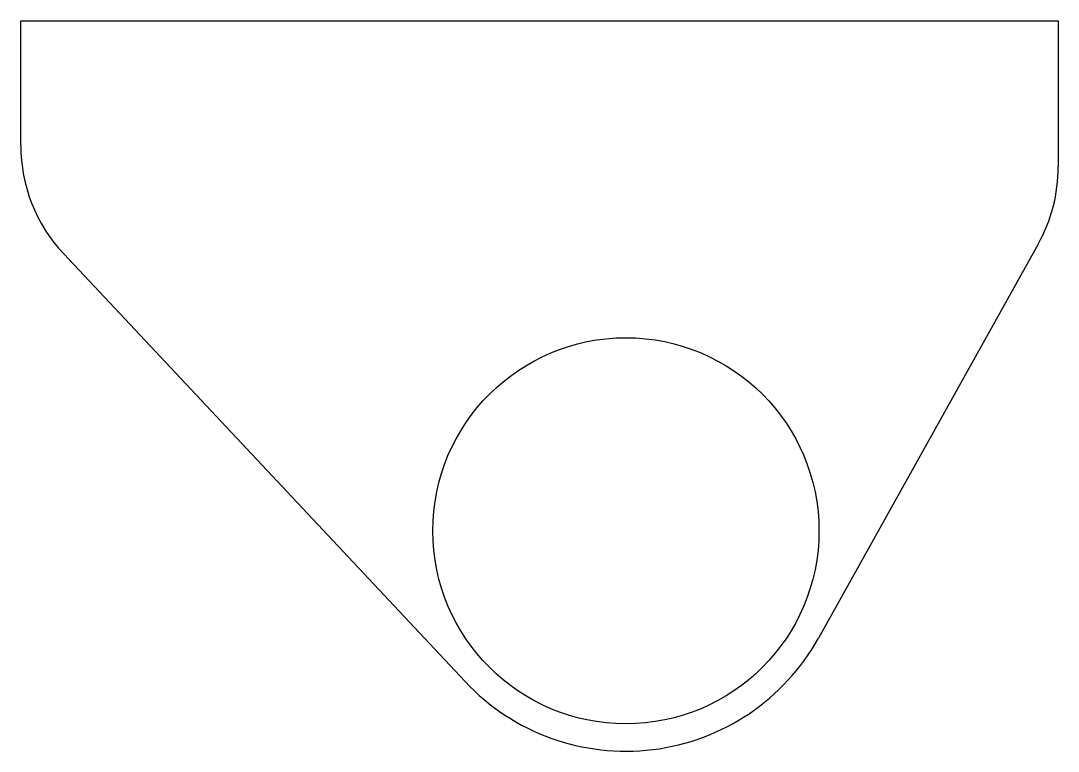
# Model space of a CAD drawing. Extents: x 6553 to 6913, y -1915 to -1661.
import ezdxf

# ---------------------------------------------------------------- set-up
doc = ezdxf.new("R2010")
doc.units = 0
doc.layers.get('0').update_dxf_attribs({"linetype": 'CONTINUOUS'})

msp = doc.modelspace()

# ---------------------------------------------------------------- linework, layer by layer
for p, q in [((6553.19, -1704.45), (6553.19, -1661.21)), ((6553.19, -1661.21), (6913.19, -1661.21)), ((6913.19, -1661.21), (6913.19, -1711.91)), ((6906.23, -1738.69), (6829.99, -1875.46)), ((6707.38, -1890.55), (6568.08, -1742.08))]:
    msp.add_line(p, q)
msp.add_circle((6763.17, -1838.21), 67)
for centre, radius, start, end in [((6608.19, -1704.45), 55, 180, 223.1746), ((6858.19, -1711.91), 55, 330.862, 0), ((6763.17, -1838.21), 76.5, 223.1746, 330.862)]:
    msp.add_arc(centre, radius, start, end)

doc.saveas('drawing.dxf')
